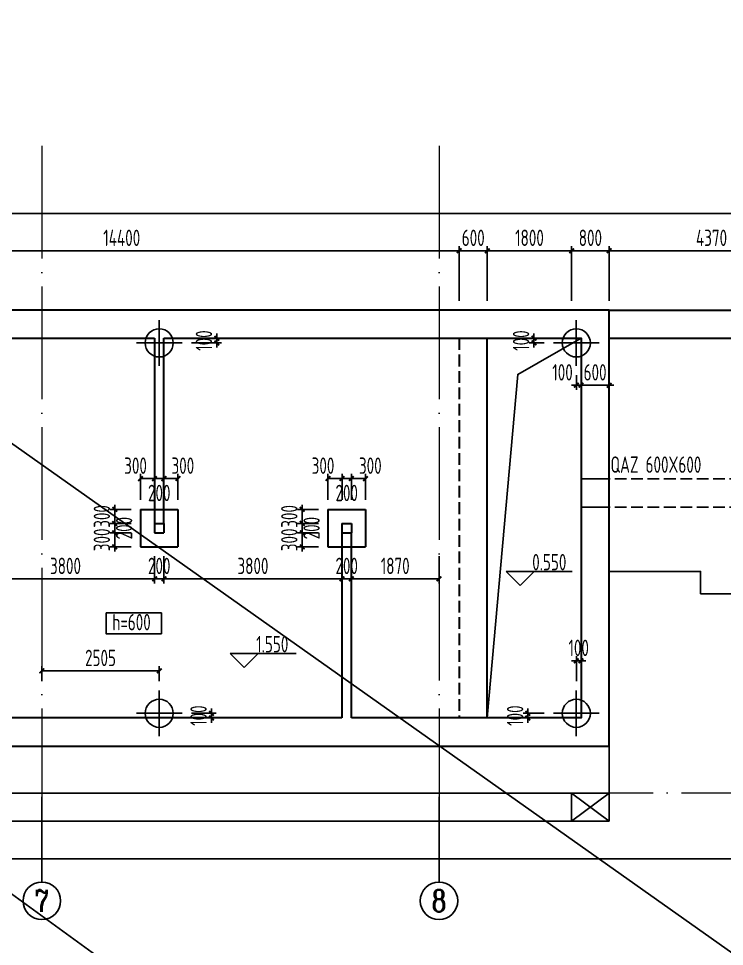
# Model space of a CAD drawing. Header units: millimetres. Extents: x -897614 to 191467, y -439928 to 101803.
# Drawn here: x -845360 to -830298, y -29242 to -9450 of the extents above; entities that cross this region are included whole.
import ezdxf
from ezdxf.enums import TextEntityAlignment as Align

# ---------------------------------------------------------------- set-up
doc = ezdxf.new("R2010")
doc.units = ezdxf.units.MM
doc.header["$LTSCALE"] = 1000
for name, pattern in [('ACAD_ISO04W100', [30, 24, -3, 0, -3]), ('DASH', [0.35, 0.25, -0.1]), ('DASHED', [19.05, 12.7, -6.35])]:
    doc.linetypes.add(name, pattern=pattern)
for name, color, linetype in [('AXIS', 3, 'Continuous'), ('COLUMN', 2, 'Continuous'), ('DIM_ELEV', 3, 'Continuous'), ('DIM_LEAD', 3, 'Continuous'), ('JG_TEXT', 7, 'Continuous'), ('KD', 7, 'Continuous'), ('ZH', 7, 'Continuous'), ('备注', 1, 'Continuous'), ('结构柱', 8, 'Continuous')]:
    doc.layers.add(name, color=color, linetype=linetype)
for name, color, linetype, lineweight in [('AXIS_TEXT', 7, 'Continuous', 18), ('Beam', 4, 'DASHED', 25), ('DOTE', 8, 'ACAD_ISO04W100', 9), ('WALL', 6, 'Continuous', 30)]:
    doc.layers.add(name, color=color, linetype=linetype, lineweight=lineweight)
doc.layers.add('DY', color=1, linetype='Continuous', plot=False)
doc.styles.add('_TCH_AXIS', font='COMPLEX', dxfattribs={"bigfont": 'GBCBIG'})
doc.styles.add('COMPLEX', font='COMPLEX')
doc.styles.add('TSSD', font='tssdeng.shx', dxfattribs={"width": 0.7, "bigfont": 'tssdchn.shx'})
doc.dimstyles.new('TSD', dxfattribs={"dimtxt": 350, "dimasz": 100, "dimexe": 100, "dimexo": 200, "dimgap": 100, "dimtad": 1, "dimdec": 0, "dimzin": 0, "dimdsep": 46, "dimtxsty": 'TSSD', "dimblk": 'ARCHTICK', "dimcen": 0.09, "dimclrt": 7, "dimazin": 2, "dimtfac": 1, "dimtdec": 0, "dimtix": 1, "dimtmove": 2, "dimatfit": 3, "dimfxl": 0, "dimtolj": 1, "dimtzin": 0, "dimarcsym": 0})

# ---------------------------------------------------------------- blocks, each defined once
blk = doc.blocks.new('_ArchTick')
at = {"color": 0, "linetype": 'ByBlock', "const_width": 0.4}
blk.add_lwpolyline([(-0.5, -0.5), (0.5, 0.5)], dxfattribs=at)
blk = doc.blocks.new('*D169')
at = {"layer": 'Defpoints', "color": 0, "transparency": 16777216}
for p in [(-792468, -13610), (-850958, -15669, 0), (-792468, -15669, 0)]:
    blk.add_point(p, dxfattribs=at)
at = {"layer": 'DIM_LEAD', "color": 0, "lineweight": -2, "transparency": 16777216}
for p, q in [((-850958, -15469), (-850958, -13510)), ((-850958, -13610), (-792468, -13610)), ((-792468, -15469), (-792468, -13510))]:
    blk.add_line(p, q, dxfattribs=at)
at = {"layer": 'DIM_LEAD', "color": 0, "lineweight": -2, "transparency": 16777216, "xscale": 100, "yscale": 100, "zscale": 100, "rotation": 180}
blk.add_blockref('_ArchTick', (-850958, -13610), dxfattribs=at)
at = {"layer": 'DIM_LEAD', "color": 0, "lineweight": -2, "transparency": 16777216, "xscale": 100, "yscale": 100, "zscale": 100}
blk.add_blockref('_ArchTick', (-792468, -13610), dxfattribs=at)
at = {"layer": 'DIM_LEAD', "color": 7, "transparency": 16777216, "insert": (-821713, -13335), "char_height": 350, "attachment_point": 5, "style": 'TSSD'}
blk.add_mtext('\\A1;58490', dxfattribs=at)
blk = doc.blocks.new('A$C3ABC6A2D')
at = {"color": 5, "linetype": 'Continuous'}
for p, q in [((-28370, -6781), (-47829, -6781)), ((-28370, -8381), (-28370, -6781)), ((-28370, -7781), (-47829, -7781)), ((-29170, -7781), (-29170, -8381)), ((-29170, -7781), (-28370, -8381)), ((-29170, -8381), (-28370, -7781)), ((-29170, -7781), (-28370, -7781)), ((-28370, -7781), (-28370, -8381)), ((-28370, -8381), (-47829, -8381)), ((-29170, -8381), (-28370, -8381))]:
    blk.add_line(p, q, dxfattribs=at)
at = {"color": 5}
blk.add_lwpolyline([(-47829, -6467), (-47829, -7330), (-47619, -7406), (-48039, -7480), (-47829, -7555), (-47829, -9187), (-18323, -9187), (-18246, -8977), (-18172, -9397), (-18098, -9187), (4605, -9187), (4605, -7555), (4395, -7480), (4815, -7406), (4605, -7330), (4605, -6467)], dxfattribs=at)
blk = doc.blocks.new('*D370')
at = {"layer": 'Defpoints', "color": 0, "transparency": 16777216}
for p in [(-832758, -14402), (-832758, -15669, 0), (-828388, -15669, 0)]:
    blk.add_point(p, dxfattribs=at)
at = {"layer": 'DIM_LEAD', "color": 0, "lineweight": -2, "transparency": 16777216}
for p, q in [((-832758, -15469), (-832758, -14302)), ((-828388, -14402), (-832758, -14402)), ((-828388, -15469), (-828388, -14302))]:
    blk.add_line(p, q, dxfattribs=at)
at = {"layer": 'DIM_LEAD', "color": 0, "lineweight": -2, "transparency": 16777216, "xscale": 100, "yscale": 100, "zscale": 100, "rotation": 180}
blk.add_blockref('_ArchTick', (-832758, -14402), dxfattribs=at)
at = {"layer": 'DIM_LEAD', "color": 0, "lineweight": -2, "transparency": 16777216, "xscale": 100, "yscale": 100, "zscale": 100}
blk.add_blockref('_ArchTick', (-828388, -14402), dxfattribs=at)
at = {"layer": 'DIM_LEAD', "color": 7, "transparency": 16777216, "insert": (-830573, -14127), "char_height": 350, "attachment_point": 5, "style": 'TSSD'}
blk.add_mtext('\\A1;4370', dxfattribs=at)
blk = doc.blocks.new('*D371')
at = {"layer": 'Defpoints', "color": 0, "transparency": 16777216}
for p in [(-833558, -14402), (-833558, -15669, 0), (-832758, -15669, 0)]:
    blk.add_point(p, dxfattribs=at)
at = {"layer": 'DIM_LEAD', "color": 0, "lineweight": -2, "transparency": 16777216}
for p, q in [((-833558, -15469), (-833558, -14302)), ((-832758, -14402), (-833558, -14402)), ((-832758, -15469), (-832758, -14302))]:
    blk.add_line(p, q, dxfattribs=at)
at = {"layer": 'DIM_LEAD', "color": 0, "lineweight": -2, "transparency": 16777216, "xscale": 100, "yscale": 100, "zscale": 100, "rotation": 180}
blk.add_blockref('_ArchTick', (-833558, -14402), dxfattribs=at)
at = {"layer": 'DIM_LEAD', "color": 0, "lineweight": -2, "transparency": 16777216, "xscale": 100, "yscale": 100, "zscale": 100}
blk.add_blockref('_ArchTick', (-832758, -14402), dxfattribs=at)
at = {"layer": 'DIM_LEAD', "color": 7, "transparency": 16777216, "insert": (-833158, -14127), "char_height": 350, "attachment_point": 5, "style": 'TSSD'}
blk.add_mtext('\\A1;800', dxfattribs=at)
blk = doc.blocks.new('*D372')
at = {"layer": 'Defpoints', "color": 0, "transparency": 16777216}
for p in [(-850358, -14402), (-850358, -15669), (-835958, -15669, 0)]:
    blk.add_point(p, dxfattribs=at)
at = {"layer": 'DIM_LEAD', "color": 0, "lineweight": -2, "transparency": 16777216}
for p, q in [((-850358, -15469), (-850358, -14302)), ((-835958, -14402), (-850358, -14402)), ((-835958, -15469), (-835958, -14302))]:
    blk.add_line(p, q, dxfattribs=at)
at = {"layer": 'DIM_LEAD', "color": 0, "lineweight": -2, "transparency": 16777216, "xscale": 100, "yscale": 100, "zscale": 100, "rotation": 180}
blk.add_blockref('_ArchTick', (-850358, -14402), dxfattribs=at)
at = {"layer": 'DIM_LEAD', "color": 0, "lineweight": -2, "transparency": 16777216, "xscale": 100, "yscale": 100, "zscale": 100}
blk.add_blockref('_ArchTick', (-835958, -14402), dxfattribs=at)
at = {"layer": 'DIM_LEAD', "color": 7, "transparency": 16777216, "insert": (-843158, -14127), "char_height": 350, "attachment_point": 5, "style": 'TSSD'}
blk.add_mtext('\\A1;14400', dxfattribs=at)
blk = doc.blocks.new('*D374')
at = {"layer": 'Defpoints', "color": 0, "transparency": 16777216}
for p in [(-833358, -16269, 0), (-832758, -16269, 0), (-832758, -17271)]:
    blk.add_point(p, dxfattribs=at)
at = {"layer": 'DIM_LEAD', "color": 0, "lineweight": -2, "transparency": 16777216}
for p, q in [((-833358, -16469), (-833358, -17371)), ((-832758, -16469), (-832758, -17371)), ((-833358, -17271), (-833458, -17271)), ((-833358, -17271), (-832758, -17271)), ((-832758, -17271), (-832658, -17271))]:
    blk.add_line(p, q, dxfattribs=at)
at = {"layer": 'DIM_LEAD', "color": 0, "lineweight": -2, "transparency": 16777216, "xscale": 100, "yscale": 100, "zscale": 100}
blk.add_blockref('_ArchTick', (-833358, -17271), dxfattribs=at)
at = {"layer": 'DIM_LEAD', "color": 0, "lineweight": -2, "transparency": 16777216, "xscale": 100, "yscale": 100, "zscale": 100, "rotation": 180}
blk.add_blockref('_ArchTick', (-832758, -17271), dxfattribs=at)
at = {"layer": 'DIM_LEAD', "color": 7, "transparency": 16777216, "insert": (-833058, -16996), "char_height": 350, "attachment_point": 5, "style": 'TSSD'}
blk.add_mtext('\\A1;600', dxfattribs=at)
blk = doc.blocks.new('*D375')
at = {"layer": 'Defpoints', "color": 0, "transparency": 16777216}
for p in [(-835358, -14402), (-835958, -15669, 0), (-835358, -15669, 0)]:
    blk.add_point(p, dxfattribs=at)
at = {"layer": 'DIM_LEAD', "color": 0, "lineweight": -2, "transparency": 16777216}
for p, q in [((-835958, -14402), (-836058, -14402)), ((-835958, -15469), (-835958, -14302)), ((-835958, -14402), (-835358, -14402)), ((-835358, -15469), (-835358, -14302)), ((-835358, -14402), (-835258, -14402))]:
    blk.add_line(p, q, dxfattribs=at)
at = {"layer": 'DIM_LEAD', "color": 0, "lineweight": -2, "transparency": 16777216, "xscale": 100, "yscale": 100, "zscale": 100}
blk.add_blockref('_ArchTick', (-835958, -14402), dxfattribs=at)
at = {"layer": 'DIM_LEAD', "color": 0, "lineweight": -2, "transparency": 16777216, "xscale": 100, "yscale": 100, "zscale": 100, "rotation": 180}
blk.add_blockref('_ArchTick', (-835358, -14402), dxfattribs=at)
at = {"layer": 'DIM_LEAD', "color": 7, "transparency": 16777216, "insert": (-835658, -14127), "char_height": 350, "attachment_point": 5, "style": 'TSSD'}
blk.add_mtext('\\A1;600', dxfattribs=at)
blk = doc.blocks.new('*D376')
at = {"layer": 'Defpoints', "color": 0, "transparency": 16777216}
for p in [(-833558, -14402), (-835358, -15669, 0), (-833558, -15669, 0)]:
    blk.add_point(p, dxfattribs=at)
at = {"layer": 'DIM_LEAD', "color": 0, "lineweight": -2, "transparency": 16777216}
for p, q in [((-835358, -15469), (-835358, -14302)), ((-835358, -14402), (-833558, -14402)), ((-833558, -15469), (-833558, -14302))]:
    blk.add_line(p, q, dxfattribs=at)
at = {"layer": 'DIM_LEAD', "color": 0, "lineweight": -2, "transparency": 16777216, "xscale": 100, "yscale": 100, "zscale": 100, "rotation": 180}
blk.add_blockref('_ArchTick', (-835358, -14402), dxfattribs=at)
at = {"layer": 'DIM_LEAD', "color": 0, "lineweight": -2, "transparency": 16777216, "xscale": 100, "yscale": 100, "zscale": 100}
blk.add_blockref('_ArchTick', (-833558, -14402), dxfattribs=at)
at = {"layer": 'DIM_LEAD', "color": 7, "transparency": 16777216, "insert": (-834458, -14127), "char_height": 350, "attachment_point": 5, "style": 'TSSD'}
blk.add_mtext('\\A1;1800', dxfattribs=at)
blk = doc.blocks.new('*D383')
at = {"layer": 'Defpoints', "color": 0, "transparency": 16777216}
for p in [(-842458, -19262), (-842758, -19919, 0), (-842458, -19919, 0)]:
    blk.add_point(p, dxfattribs=at)
at = {"layer": 'DIM_LEAD', "color": 0, "lineweight": -2, "transparency": 16777216}
for p, q in [((-842758, -19719), (-842758, -19162)), ((-842458, -19719), (-842458, -19162)), ((-842758, -19262), (-842458, -19262))]:
    blk.add_line(p, q, dxfattribs=at)
at = {"layer": 'DIM_LEAD', "color": 0, "lineweight": -2, "transparency": 16777216, "xscale": 100, "yscale": 100, "zscale": 100, "rotation": 180}
blk.add_blockref('_ArchTick', (-842758, -19262), dxfattribs=at)
at = {"layer": 'DIM_LEAD', "color": 0, "lineweight": -2, "transparency": 16777216, "xscale": 100, "yscale": 100, "zscale": 100}
blk.add_blockref('_ArchTick', (-842458, -19262), dxfattribs=at)
at = {"layer": 'DIM_LEAD', "color": 7, "transparency": 16777216, "insert": (-842863, -18987), "char_height": 350, "attachment_point": 5, "style": 'TSSD'}
blk.add_mtext('\\A1;300', dxfattribs=at)
blk = doc.blocks.new('*D384')
at = {"layer": 'Defpoints', "color": 0, "transparency": 16777216}
for p in [(-842258, -19262), (-842458, -19919, 0), (-842258, -19919, 0)]:
    blk.add_point(p, dxfattribs=at)
at = {"layer": 'DIM_LEAD', "color": 0, "lineweight": -2, "transparency": 16777216}
for p, q in [((-842458, -19719), (-842458, -19162)), ((-842258, -19719), (-842258, -19162)), ((-842458, -19262), (-842258, -19262))]:
    blk.add_line(p, q, dxfattribs=at)
at = {"layer": 'DIM_LEAD', "color": 0, "lineweight": -2, "transparency": 16777216, "xscale": 100, "yscale": 100, "zscale": 100, "rotation": 180}
blk.add_blockref('_ArchTick', (-842458, -19262), dxfattribs=at)
at = {"layer": 'DIM_LEAD', "color": 0, "lineweight": -2, "transparency": 16777216, "xscale": 100, "yscale": 100, "zscale": 100}
blk.add_blockref('_ArchTick', (-842258, -19262), dxfattribs=at)
at = {"layer": 'DIM_LEAD', "color": 7, "transparency": 16777216, "insert": (-842358, -19569), "char_height": 350, "attachment_point": 5, "style": 'TSSD'}
blk.add_mtext('\\A1;200', dxfattribs=at)
blk = doc.blocks.new('*D385')
at = {"layer": 'Defpoints', "color": 0, "transparency": 16777216}
for p in [(-841958, -19262), (-842258, -19919, 0), (-841958, -19919, 0)]:
    blk.add_point(p, dxfattribs=at)
at = {"layer": 'DIM_LEAD', "color": 0, "lineweight": -2, "transparency": 16777216}
for p, q in [((-842258, -19719), (-842258, -19162)), ((-841958, -19719), (-841958, -19162)), ((-842258, -19262), (-841958, -19262))]:
    blk.add_line(p, q, dxfattribs=at)
at = {"layer": 'DIM_LEAD', "color": 0, "lineweight": -2, "transparency": 16777216, "xscale": 100, "yscale": 100, "zscale": 100, "rotation": 180}
blk.add_blockref('_ArchTick', (-842258, -19262), dxfattribs=at)
at = {"layer": 'DIM_LEAD', "color": 0, "lineweight": -2, "transparency": 16777216, "xscale": 100, "yscale": 100, "zscale": 100}
blk.add_blockref('_ArchTick', (-841958, -19262), dxfattribs=at)
at = {"layer": 'DIM_LEAD', "color": 7, "transparency": 16777216, "insert": (-841854, -18987), "char_height": 350, "attachment_point": 5, "style": 'TSSD'}
blk.add_mtext('\\A1;300', dxfattribs=at)
blk = doc.blocks.new('*D386')
at = {"layer": 'Defpoints', "color": 0, "transparency": 16777216}
for p in [(-842758, -19919, 0), (-843307, -20219), (-842758, -20219, 0)]:
    blk.add_point(p, dxfattribs=at)
at = {"layer": 'DIM_LEAD', "color": 0, "lineweight": -2, "transparency": 16777216}
for p, q in [((-842958, -19919), (-843407, -19919)), ((-843307, -19919), (-843307, -19819)), ((-843307, -19919), (-843307, -20219)), ((-842958, -20219), (-843407, -20219)), ((-843307, -20219), (-843307, -20319))]:
    blk.add_line(p, q, dxfattribs=at)
at = {"layer": 'DIM_LEAD', "color": 0, "lineweight": -2, "transparency": 16777216, "xscale": 100, "yscale": 100, "zscale": 100}
for p, rotation in [((-843307, -19919), 270), ((-843307, -20219), 90)]:
    blk.add_blockref('_ArchTick', p, dxfattribs=dict(at, rotation=rotation))
at = {"layer": 'DIM_LEAD', "color": 7, "transparency": 16777216, "insert": (-843582, -20069), "char_height": 350, "attachment_point": 5, "rotation": 90, "style": 'TSSD'}
blk.add_mtext('\\A1;300', dxfattribs=at)
blk = doc.blocks.new('*D387')
at = {"layer": 'Defpoints', "color": 0, "transparency": 16777216}
for p in [(-842758, -20219, 0), (-843307, -20419), (-842758, -20419, 0)]:
    blk.add_point(p, dxfattribs=at)
at = {"layer": 'DIM_LEAD', "color": 0, "lineweight": -2, "transparency": 16777216}
for p, q in [((-842958, -20219), (-843407, -20219)), ((-843307, -20219), (-843307, -20419)), ((-842958, -20419), (-843407, -20419))]:
    blk.add_line(p, q, dxfattribs=at)
at = {"layer": 'DIM_LEAD', "color": 0, "lineweight": -2, "transparency": 16777216, "xscale": 100, "yscale": 100, "zscale": 100}
for p, rotation in [((-843307, -20219), 90), ((-843307, -20419), 270)]:
    blk.add_blockref('_ArchTick', p, dxfattribs=dict(at, rotation=rotation))
at = {"layer": 'DIM_LEAD', "color": 7, "transparency": 16777216, "insert": (-843107, -20319), "char_height": 350, "attachment_point": 5, "rotation": 90, "style": 'TSSD'}
blk.add_mtext('\\A1;200', dxfattribs=at)
blk = doc.blocks.new('*D388')
at = {"layer": 'Defpoints', "color": 0, "transparency": 16777216}
for p in [(-842758, -20419, 0), (-843307, -20719), (-842758, -20719, 0)]:
    blk.add_point(p, dxfattribs=at)
at = {"layer": 'DIM_LEAD', "color": 0, "lineweight": -2, "transparency": 16777216}
for p, q in [((-843307, -20419), (-843307, -20319)), ((-842958, -20419), (-843407, -20419)), ((-843307, -20419), (-843307, -20719)), ((-842958, -20719), (-843407, -20719)), ((-843307, -20719), (-843307, -20819))]:
    blk.add_line(p, q, dxfattribs=at)
at = {"layer": 'DIM_LEAD', "color": 0, "lineweight": -2, "transparency": 16777216, "xscale": 100, "yscale": 100, "zscale": 100}
for p, rotation in [((-843307, -20419), 270), ((-843307, -20719), 90)]:
    blk.add_blockref('_ArchTick', p, dxfattribs=dict(at, rotation=rotation))
at = {"layer": 'DIM_LEAD', "color": 7, "transparency": 16777216, "insert": (-843582, -20569), "char_height": 350, "attachment_point": 5, "rotation": 90, "style": 'TSSD'}
blk.add_mtext('\\A1;300', dxfattribs=at)
blk = doc.blocks.new('*D389')
at = {"layer": 'Defpoints', "color": 0, "transparency": 16777216}
for p in [(-838458, -19262), (-838758, -19919, 0), (-838458, -19919, 0)]:
    blk.add_point(p, dxfattribs=at)
at = {"layer": 'DIM_LEAD', "color": 0, "lineweight": -2, "transparency": 16777216}
for p, q in [((-838758, -19719), (-838758, -19162)), ((-838458, -19719), (-838458, -19162)), ((-838758, -19262), (-838458, -19262))]:
    blk.add_line(p, q, dxfattribs=at)
at = {"layer": 'DIM_LEAD', "color": 0, "lineweight": -2, "transparency": 16777216, "xscale": 100, "yscale": 100, "zscale": 100, "rotation": 180}
blk.add_blockref('_ArchTick', (-838758, -19262), dxfattribs=at)
at = {"layer": 'DIM_LEAD', "color": 0, "lineweight": -2, "transparency": 16777216, "xscale": 100, "yscale": 100, "zscale": 100}
blk.add_blockref('_ArchTick', (-838458, -19262), dxfattribs=at)
at = {"layer": 'DIM_LEAD', "color": 7, "transparency": 16777216, "insert": (-838863, -18987), "char_height": 350, "attachment_point": 5, "style": 'TSSD'}
blk.add_mtext('\\A1;300', dxfattribs=at)
blk = doc.blocks.new('*D390')
at = {"layer": 'Defpoints', "color": 0, "transparency": 16777216}
for p in [(-838258, -19262), (-838458, -19919, 0), (-838258, -19919, 0)]:
    blk.add_point(p, dxfattribs=at)
at = {"layer": 'DIM_LEAD', "color": 0, "lineweight": -2, "transparency": 16777216}
for p, q in [((-838458, -19719), (-838458, -19162)), ((-838258, -19719), (-838258, -19162)), ((-838458, -19262), (-838258, -19262))]:
    blk.add_line(p, q, dxfattribs=at)
at = {"layer": 'DIM_LEAD', "color": 0, "lineweight": -2, "transparency": 16777216, "xscale": 100, "yscale": 100, "zscale": 100, "rotation": 180}
blk.add_blockref('_ArchTick', (-838458, -19262), dxfattribs=at)
at = {"layer": 'DIM_LEAD', "color": 0, "lineweight": -2, "transparency": 16777216, "xscale": 100, "yscale": 100, "zscale": 100}
blk.add_blockref('_ArchTick', (-838258, -19262), dxfattribs=at)
at = {"layer": 'DIM_LEAD', "color": 7, "transparency": 16777216, "insert": (-838358, -19569), "char_height": 350, "attachment_point": 5, "style": 'TSSD'}
blk.add_mtext('\\A1;200', dxfattribs=at)
blk = doc.blocks.new('*D391')
at = {"layer": 'Defpoints', "color": 0, "transparency": 16777216}
for p in [(-837958, -19262), (-838258, -19919, 0), (-837958, -19919, 0)]:
    blk.add_point(p, dxfattribs=at)
at = {"layer": 'DIM_LEAD', "color": 0, "lineweight": -2, "transparency": 16777216}
for p, q in [((-838258, -19719), (-838258, -19162)), ((-837958, -19719), (-837958, -19162)), ((-838258, -19262), (-837958, -19262))]:
    blk.add_line(p, q, dxfattribs=at)
at = {"layer": 'DIM_LEAD', "color": 0, "lineweight": -2, "transparency": 16777216, "xscale": 100, "yscale": 100, "zscale": 100, "rotation": 180}
blk.add_blockref('_ArchTick', (-838258, -19262), dxfattribs=at)
at = {"layer": 'DIM_LEAD', "color": 0, "lineweight": -2, "transparency": 16777216, "xscale": 100, "yscale": 100, "zscale": 100}
blk.add_blockref('_ArchTick', (-837958, -19262), dxfattribs=at)
at = {"layer": 'DIM_LEAD', "color": 7, "transparency": 16777216, "insert": (-837854, -18987), "char_height": 350, "attachment_point": 5, "style": 'TSSD'}
blk.add_mtext('\\A1;300', dxfattribs=at)
blk = doc.blocks.new('*D392')
at = {"layer": 'Defpoints', "color": 0, "transparency": 16777216}
for p in [(-838758, -19919, 0), (-839307, -20219), (-838758, -20219, 0)]:
    blk.add_point(p, dxfattribs=at)
at = {"layer": 'DIM_LEAD', "color": 0, "lineweight": -2, "transparency": 16777216}
for p, q in [((-838958, -19919), (-839407, -19919)), ((-839307, -19919), (-839307, -19819)), ((-839307, -19919), (-839307, -20219)), ((-838958, -20219), (-839407, -20219)), ((-839307, -20219), (-839307, -20319))]:
    blk.add_line(p, q, dxfattribs=at)
at = {"layer": 'DIM_LEAD', "color": 0, "lineweight": -2, "transparency": 16777216, "xscale": 100, "yscale": 100, "zscale": 100}
for p, rotation in [((-839307, -19919), 270), ((-839307, -20219), 90)]:
    blk.add_blockref('_ArchTick', p, dxfattribs=dict(at, rotation=rotation))
at = {"layer": 'DIM_LEAD', "color": 7, "transparency": 16777216, "insert": (-839582, -20069), "char_height": 350, "attachment_point": 5, "rotation": 90, "style": 'TSSD'}
blk.add_mtext('\\A1;300', dxfattribs=at)
blk = doc.blocks.new('*D393')
at = {"layer": 'Defpoints', "color": 0, "transparency": 16777216}
for p in [(-838758, -20219, 0), (-839307, -20419), (-838758, -20419, 0)]:
    blk.add_point(p, dxfattribs=at)
at = {"layer": 'DIM_LEAD', "color": 0, "lineweight": -2, "transparency": 16777216}
for p, q in [((-838958, -20219), (-839407, -20219)), ((-839307, -20219), (-839307, -20419)), ((-838958, -20419), (-839407, -20419))]:
    blk.add_line(p, q, dxfattribs=at)
at = {"layer": 'DIM_LEAD', "color": 0, "lineweight": -2, "transparency": 16777216, "xscale": 100, "yscale": 100, "zscale": 100}
for p, rotation in [((-839307, -20219), 90), ((-839307, -20419), 270)]:
    blk.add_blockref('_ArchTick', p, dxfattribs=dict(at, rotation=rotation))
at = {"layer": 'DIM_LEAD', "color": 7, "transparency": 16777216, "insert": (-839107, -20319), "char_height": 350, "attachment_point": 5, "rotation": 90, "style": 'TSSD'}
blk.add_mtext('\\A1;200', dxfattribs=at)
blk = doc.blocks.new('*D394')
at = {"layer": 'Defpoints', "color": 0, "transparency": 16777216}
for p in [(-838758, -20419, 0), (-839307, -20719), (-838758, -20719, 0)]:
    blk.add_point(p, dxfattribs=at)
at = {"layer": 'DIM_LEAD', "color": 0, "lineweight": -2, "transparency": 16777216}
for p, q in [((-839307, -20419), (-839307, -20319)), ((-838958, -20419), (-839407, -20419)), ((-839307, -20419), (-839307, -20719)), ((-838958, -20719), (-839407, -20719)), ((-839307, -20719), (-839307, -20819))]:
    blk.add_line(p, q, dxfattribs=at)
at = {"layer": 'DIM_LEAD', "color": 0, "lineweight": -2, "transparency": 16777216, "xscale": 100, "yscale": 100, "zscale": 100}
for p, rotation in [((-839307, -20419), 270), ((-839307, -20719), 90)]:
    blk.add_blockref('_ArchTick', p, dxfattribs=dict(at, rotation=rotation))
at = {"layer": 'DIM_LEAD', "color": 7, "transparency": 16777216, "insert": (-839582, -20569), "char_height": 350, "attachment_point": 5, "rotation": 90, "style": 'TSSD'}
blk.add_mtext('\\A1;300', dxfattribs=at)
blk = doc.blocks.new('*D396')
at = {"layer": 'Defpoints', "color": 0, "transparency": 16777216}
for p in [(-846258, -20719, 0), (-842458, -20719, 0), (-842458, -21400)]:
    blk.add_point(p, dxfattribs=at)
at = {"layer": 'DIM_LEAD', "color": 0, "lineweight": -2, "transparency": 16777216}
for p, q in [((-846258, -20919), (-846258, -21500)), ((-842458, -20919), (-842458, -21500)), ((-846258, -21400), (-842458, -21400))]:
    blk.add_line(p, q, dxfattribs=at)
at = {"layer": 'DIM_LEAD', "color": 0, "lineweight": -2, "transparency": 16777216, "xscale": 100, "yscale": 100, "zscale": 100, "rotation": 180}
blk.add_blockref('_ArchTick', (-846258, -21400), dxfattribs=at)
at = {"layer": 'DIM_LEAD', "color": 0, "lineweight": -2, "transparency": 16777216, "xscale": 100, "yscale": 100, "zscale": 100}
blk.add_blockref('_ArchTick', (-842458, -21400), dxfattribs=at)
at = {"layer": 'DIM_LEAD', "color": 7, "transparency": 16777216, "insert": (-844358, -21125), "char_height": 350, "attachment_point": 5, "style": 'TSSD'}
blk.add_mtext('\\A1;3800', dxfattribs=at)
blk = doc.blocks.new('*D397')
at = {"layer": 'Defpoints', "color": 0, "transparency": 16777216}
for p in [(-842458, -20719, 0), (-842258, -20719, 0), (-842258, -21400)]:
    blk.add_point(p, dxfattribs=at)
at = {"layer": 'DIM_LEAD', "color": 0, "lineweight": -2, "transparency": 16777216}
for p, q in [((-842458, -20919), (-842458, -21500)), ((-842258, -20919), (-842258, -21500)), ((-842458, -21400), (-842558, -21400)), ((-842458, -21400), (-842258, -21400)), ((-842258, -21400), (-842158, -21400))]:
    blk.add_line(p, q, dxfattribs=at)
at = {"layer": 'DIM_LEAD', "color": 0, "lineweight": -2, "transparency": 16777216, "xscale": 100, "yscale": 100, "zscale": 100}
blk.add_blockref('_ArchTick', (-842458, -21400), dxfattribs=at)
at = {"layer": 'DIM_LEAD', "color": 0, "lineweight": -2, "transparency": 16777216, "xscale": 100, "yscale": 100, "zscale": 100, "rotation": 180}
blk.add_blockref('_ArchTick', (-842258, -21400), dxfattribs=at)
at = {"layer": 'DIM_LEAD', "color": 7, "transparency": 16777216, "insert": (-842358, -21125), "char_height": 350, "attachment_point": 5, "style": 'TSSD'}
blk.add_mtext('\\A1;200', dxfattribs=at)
blk = doc.blocks.new('*D398')
at = {"layer": 'Defpoints', "color": 0, "transparency": 16777216}
for p in [(-842258, -20719, 0), (-838458, -20719), (-838458, -21400)]:
    blk.add_point(p, dxfattribs=at)
at = {"layer": 'DIM_LEAD', "color": 0, "lineweight": -2, "transparency": 16777216}
for p, q in [((-842258, -20919), (-842258, -21500)), ((-838458, -20919), (-838458, -21500)), ((-842258, -21400), (-838458, -21400))]:
    blk.add_line(p, q, dxfattribs=at)
at = {"layer": 'DIM_LEAD', "color": 0, "lineweight": -2, "transparency": 16777216, "xscale": 100, "yscale": 100, "zscale": 100, "rotation": 180}
blk.add_blockref('_ArchTick', (-842258, -21400), dxfattribs=at)
at = {"layer": 'DIM_LEAD', "color": 0, "lineweight": -2, "transparency": 16777216, "xscale": 100, "yscale": 100, "zscale": 100}
blk.add_blockref('_ArchTick', (-838458, -21400), dxfattribs=at)
at = {"layer": 'DIM_LEAD', "color": 7, "transparency": 16777216, "insert": (-840358, -21125), "char_height": 350, "attachment_point": 5, "style": 'TSSD'}
blk.add_mtext('\\A1;3800', dxfattribs=at)
blk = doc.blocks.new('*D399')
at = {"layer": 'Defpoints', "color": 0, "transparency": 16777216}
for p in [(-838458, -20719), (-838258, -20719, 0), (-838258, -21400)]:
    blk.add_point(p, dxfattribs=at)
at = {"layer": 'DIM_LEAD', "color": 0, "lineweight": -2, "transparency": 16777216}
for p, q in [((-838458, -20919), (-838458, -21500)), ((-838258, -20919), (-838258, -21500)), ((-838458, -21400), (-838558, -21400)), ((-838458, -21400), (-838258, -21400)), ((-838258, -21400), (-838158, -21400))]:
    blk.add_line(p, q, dxfattribs=at)
at = {"layer": 'DIM_LEAD', "color": 0, "lineweight": -2, "transparency": 16777216, "xscale": 100, "yscale": 100, "zscale": 100}
blk.add_blockref('_ArchTick', (-838458, -21400), dxfattribs=at)
at = {"layer": 'DIM_LEAD', "color": 0, "lineweight": -2, "transparency": 16777216, "xscale": 100, "yscale": 100, "zscale": 100, "rotation": 180}
blk.add_blockref('_ArchTick', (-838258, -21400), dxfattribs=at)
at = {"layer": 'DIM_LEAD', "color": 7, "transparency": 16777216, "insert": (-838358, -21125), "char_height": 350, "attachment_point": 5, "style": 'TSSD'}
blk.add_mtext('\\A1;200', dxfattribs=at)
blk = doc.blocks.new('*D400')
at = {"layer": 'Defpoints', "color": 0, "transparency": 16777216}
for p in [(-838258, -20719, 0), (-836388, -20719, 0), (-836388, -21400)]:
    blk.add_point(p, dxfattribs=at)
at = {"layer": 'DIM_LEAD', "color": 0, "lineweight": -2, "transparency": 16777216}
for p, q in [((-838258, -20919), (-838258, -21500)), ((-836388, -20919), (-836388, -21500)), ((-838258, -21400), (-836388, -21400))]:
    blk.add_line(p, q, dxfattribs=at)
at = {"layer": 'DIM_LEAD', "color": 0, "lineweight": -2, "transparency": 16777216, "xscale": 100, "yscale": 100, "zscale": 100, "rotation": 180}
blk.add_blockref('_ArchTick', (-838258, -21400), dxfattribs=at)
at = {"layer": 'DIM_LEAD', "color": 0, "lineweight": -2, "transparency": 16777216, "xscale": 100, "yscale": 100, "zscale": 100}
blk.add_blockref('_ArchTick', (-836388, -21400), dxfattribs=at)
at = {"layer": 'DIM_LEAD', "color": 7, "transparency": 16777216, "insert": (-837323, -21125), "char_height": 350, "attachment_point": 5, "style": 'TSSD'}
blk.add_mtext('\\A1;1870', dxfattribs=at)
blk = doc.blocks.new('_axiso')
blk.add_circle((0, 0), 0.5)
at = {"layer": 'AXIS_TEXT', "style": 'COMPLEX', "width": 1.041667}
blk.add_attdef('A', text='', height=0.56, dxfattribs=at).set_placement((-0.25, -0.28), (0.25, -0.28), align=Align.FIT)
blk = doc.blocks.new('A$C43B021FD')
at = {"layer": '结构柱', "ltscale": 10}
blk.add_lwpolyline([(250, -4975), (1950, -4975), (1950, -5450), (14570, -5450), (14570, -3600), (14370, -3600), (14370, 0), (0, 0), (0, -4975)], close=True, dxfattribs=at)
blk = doc.blocks.new('A$C74342322')
at = {"layer": 'ZH'}
for p, q in [((0, -488), (0, 488)), ((-488, 0), (488, 0))]:
    blk.add_line(p, q, dxfattribs=at)
blk.add_circle((0, 0), 300, dxfattribs=at)
blk = doc.blocks.new('*D1137')
at = {"layer": 'Defpoints', "color": 0, "transparency": 16777216}
for p in [(-841870, -16269, 0), (-841870, -16369, 0), (-841129, -16269)]:
    blk.add_point(p, dxfattribs=at)
at = {"layer": 'DIM_LEAD', "color": 0, "lineweight": -2, "transparency": 16777216}
for p, q in [((-841129, -16269), (-841129, -16169)), ((-841670, -16269), (-841029, -16269)), ((-841670, -16369), (-841029, -16369)), ((-841129, -16369), (-841129, -16269)), ((-841129, -16369), (-841129, -16469))]:
    blk.add_line(p, q, dxfattribs=at)
at = {"layer": 'DIM_LEAD', "color": 0, "lineweight": -2, "transparency": 16777216, "xscale": 100, "yscale": 100, "zscale": 100}
for p, rotation in [((-841129, -16269), 270), ((-841129, -16369), 90)]:
    blk.add_blockref('_ArchTick', p, dxfattribs=dict(at, rotation=rotation))
at = {"layer": 'DIM_LEAD', "color": 7, "transparency": 16777216, "insert": (-841404, -16319), "char_height": 350, "attachment_point": 5, "rotation": 90, "style": 'TSSD'}
blk.add_mtext('\\A1;100', dxfattribs=at)
blk = doc.blocks.new('*D1138')
at = {"layer": 'Defpoints', "color": 0, "transparency": 16777216}
for p in [(-834362, -16269), (-833947, -16269, 0), (-833947, -16369, 0)]:
    blk.add_point(p, dxfattribs=at)
at = {"layer": 'DIM_LEAD', "color": 0, "lineweight": -2, "transparency": 16777216}
for p, q in [((-834362, -16269), (-834362, -16169)), ((-834147, -16269), (-834462, -16269)), ((-834147, -16369), (-834462, -16369)), ((-834362, -16369), (-834362, -16269)), ((-834362, -16369), (-834362, -16469))]:
    blk.add_line(p, q, dxfattribs=at)
at = {"layer": 'DIM_LEAD', "color": 0, "lineweight": -2, "transparency": 16777216, "xscale": 100, "yscale": 100, "zscale": 100}
for p, rotation in [((-834362, -16269), 270), ((-834362, -16369), 90)]:
    blk.add_blockref('_ArchTick', p, dxfattribs=dict(at, rotation=rotation))
at = {"layer": 'DIM_LEAD', "color": 7, "transparency": 16777216, "insert": (-834637, -16319), "char_height": 350, "attachment_point": 5, "rotation": 90, "style": 'TSSD'}
blk.add_mtext('\\A1;100', dxfattribs=at)
blk = doc.blocks.new('*D1139')
at = {"layer": 'Defpoints', "color": 0, "transparency": 16777216}
for p in [(-833458, -16857, 0), (-833358, -16857), (-833358, -17271)]:
    blk.add_point(p, dxfattribs=at)
at = {"layer": 'DIM_LEAD', "color": 0, "lineweight": -2, "transparency": 16777216}
for p, q in [((-833458, -17057), (-833458, -17371)), ((-833358, -17057), (-833358, -17371)), ((-833458, -17271), (-833558, -17271)), ((-833458, -17271), (-833358, -17271)), ((-833358, -17271), (-833258, -17271))]:
    blk.add_line(p, q, dxfattribs=at)
at = {"layer": 'DIM_LEAD', "color": 0, "lineweight": -2, "transparency": 16777216, "xscale": 100, "yscale": 100, "zscale": 100}
blk.add_blockref('_ArchTick', (-833458, -17271), dxfattribs=at)
at = {"layer": 'DIM_LEAD', "color": 0, "lineweight": -2, "transparency": 16777216, "xscale": 100, "yscale": 100, "zscale": 100, "rotation": 180}
blk.add_blockref('_ArchTick', (-833358, -17271), dxfattribs=at)
at = {"layer": 'DIM_LEAD', "color": 7, "transparency": 16777216, "insert": (-833753, -16996), "char_height": 350, "attachment_point": 5, "style": 'TSSD'}
blk.add_mtext('\\A1;100', dxfattribs=at)
blk = doc.blocks.new('*D1143')
at = {"layer": 'Defpoints', "color": 0, "transparency": 16777216}
for p in [(-841870, -24269, 0), (-841870, -24369, 0), (-841244, -24369)]:
    blk.add_point(p, dxfattribs=at)
at = {"layer": 'DIM_LEAD', "color": 0, "lineweight": -2, "transparency": 16777216}
for p, q in [((-841670, -24269), (-841144, -24269)), ((-841244, -24269), (-841244, -24169)), ((-841244, -24269), (-841244, -24369)), ((-841670, -24369), (-841144, -24369)), ((-841244, -24369), (-841244, -24469))]:
    blk.add_line(p, q, dxfattribs=at)
at = {"layer": 'DIM_LEAD', "color": 0, "lineweight": -2, "transparency": 16777216, "xscale": 100, "yscale": 100, "zscale": 100}
for p, rotation in [((-841244, -24269), 270), ((-841244, -24369), 90)]:
    blk.add_blockref('_ArchTick', p, dxfattribs=dict(at, rotation=rotation))
at = {"layer": 'DIM_LEAD', "color": 7, "transparency": 16777216, "insert": (-841519, -24319), "char_height": 350, "attachment_point": 5, "rotation": 90, "style": 'TSSD'}
blk.add_mtext('\\A1;100', dxfattribs=at)
blk = doc.blocks.new('*D1146')
at = {"layer": 'Defpoints', "color": 0, "transparency": 16777216}
for p in [(-833947, -24269, 0), (-834490, -24369), (-833947, -24369, 0)]:
    blk.add_point(p, dxfattribs=at)
at = {"layer": 'DIM_LEAD', "color": 0, "lineweight": -2, "transparency": 16777216}
for p, q in [((-834147, -24269), (-834590, -24269)), ((-834490, -24269), (-834490, -24169)), ((-834490, -24269), (-834490, -24369)), ((-834147, -24369), (-834590, -24369)), ((-834490, -24369), (-834490, -24469))]:
    blk.add_line(p, q, dxfattribs=at)
at = {"layer": 'DIM_LEAD', "color": 0, "lineweight": -2, "transparency": 16777216, "xscale": 100, "yscale": 100, "zscale": 100}
for p, rotation in [((-834490, -24269), 270), ((-834490, -24369), 90)]:
    blk.add_blockref('_ArchTick', p, dxfattribs=dict(at, rotation=rotation))
at = {"layer": 'DIM_LEAD', "color": 7, "transparency": 16777216, "insert": (-834765, -24319), "char_height": 350, "attachment_point": 5, "rotation": 90, "style": 'TSSD'}
blk.add_mtext('\\A1;100', dxfattribs=at)
blk = doc.blocks.new('*D1147')
at = {"layer": 'Defpoints', "color": 0, "transparency": 16777216}
for p in [(-833358, -23148), (-833458, -23780, 0), (-833358, -23780, 0)]:
    blk.add_point(p, dxfattribs=at)
at = {"layer": 'DIM_LEAD', "color": 0, "lineweight": -2, "transparency": 16777216}
for p, q in [((-833458, -23148), (-833558, -23148)), ((-833458, -23580), (-833458, -23048)), ((-833458, -23148), (-833358, -23148)), ((-833358, -23580), (-833358, -23048)), ((-833358, -23148), (-833258, -23148))]:
    blk.add_line(p, q, dxfattribs=at)
at = {"layer": 'DIM_LEAD', "color": 0, "lineweight": -2, "transparency": 16777216, "xscale": 100, "yscale": 100, "zscale": 100}
blk.add_blockref('_ArchTick', (-833458, -23148), dxfattribs=at)
at = {"layer": 'DIM_LEAD', "color": 0, "lineweight": -2, "transparency": 16777216, "xscale": 100, "yscale": 100, "zscale": 100, "rotation": 180}
blk.add_blockref('_ArchTick', (-833358, -23148), dxfattribs=at)
at = {"layer": 'DIM_LEAD', "color": 7, "transparency": 16777216, "insert": (-833408, -22873), "char_height": 350, "attachment_point": 5, "style": 'TSSD'}
blk.add_mtext('\\A1;100', dxfattribs=at)
blk = doc.blocks.new('*D1148')
at = {"layer": 'Defpoints', "color": 0, "transparency": 16777216}
for p in [(-844863, -23363), (-844863, -23780, 0), (-842358, -23780, 0)]:
    blk.add_point(p, dxfattribs=at)
at = {"layer": 'DIM_LEAD', "color": 0, "lineweight": -2, "transparency": 16777216}
for p, q in [((-844863, -23580), (-844863, -23263)), ((-842358, -23580), (-842358, -23263)), ((-842358, -23363), (-844863, -23363))]:
    blk.add_line(p, q, dxfattribs=at)
at = {"layer": 'DIM_LEAD', "color": 0, "lineweight": -2, "transparency": 16777216, "xscale": 100, "yscale": 100, "zscale": 100, "rotation": 180}
blk.add_blockref('_ArchTick', (-844863, -23363), dxfattribs=at)
at = {"layer": 'DIM_LEAD', "color": 0, "lineweight": -2, "transparency": 16777216, "xscale": 100, "yscale": 100, "zscale": 100}
blk.add_blockref('_ArchTick', (-842358, -23363), dxfattribs=at)
at = {"layer": 'DIM_LEAD', "color": 7, "transparency": 16777216, "insert": (-843611, -23088), "char_height": 350, "attachment_point": 5, "style": 'TSSD'}
blk.add_mtext('\\A1;2505', dxfattribs=at)

msp = doc.modelspace()

# ---------------------------------------------------------------- linework, layer by layer
at = {"layer": 'AXIS'}
for p, q in [((-844862.84766, -26047.94676, 0), (-844862.84766, -27867.79672, 0)), ((-836387.84766, -26047.94676, 0), (-836387.84766, -27867.79672, 0))]:
    msp.add_line(p, q, dxfattribs=at)
at = {"layer": 'Beam', "linetype": 'DASH'}
for p, q in [((-818388.3496, -19268.67855, 0), (-832758.31444, -19268.67866, 0)), ((-818388.3496, -19868.67855, 0), (-832758.31444, -19868.67866, 0))]:
    msp.add_line(p, q, dxfattribs=at)
at = {"layer": 'COLUMN', "ltscale": 10, "elevation": 0}
msp.add_lwpolyline([(-832758.31444, -19868.67866), (-833358.31444, -19868.67866), (-833358.31444, -19268.67866), (-832758.31444, -19268.67866)], close=True, dxfattribs=at)
at = {"layer": 'DIM_ELEV'}
for p, q in [((-834655.0275, -21543.94107), (-834955.0275, -21243.94107)), ((-834955.0275, -21243.94107), (-833546.23508, -21243.94107)), ((-834655.0275, -21543.94107), (-834355.0275, -21243.94107)), ((-840544.24378, -23293.34628), (-840844.24378, -22993.34628)), ((-840844.24378, -22993.34628), (-839435.45136, -22993.34628)), ((-840544.24378, -23293.34628), (-840244.24378, -22993.34628))]:
    msp.add_line(p, q, dxfattribs=at)
at = {"layer": 'DOTE', "ltscale": 0.1}
for p, q in [((-844862.84766, -12166.20268, 0), (-844862.84766, -26047.94676, 0)), ((-836387.84766, -12166.20268, 0), (-836387.84766, -26047.94676, 0)), ((-852217.08157, -25968.65782, 0), (-793914.74856, -25968.65782, 0))]:
    msp.add_line(p, q, dxfattribs=at)
at = {"layer": 'DY'}
msp.add_line((-665796.93925, -158342.98831), (-897614.31872, 9634.60665), dxfattribs=at)
at = {"layer": 'JG_TEXT'}
msp.add_lwpolyline([(-843493.61792, -22125.8816), (-842310.07859, -22125.8816), (-842310.07859, -22571.39731), (-843493.61792, -22571.39731)], close=True, dxfattribs=at)
at = {"layer": 'KD', "elevation": 0}
msp.add_lwpolyline([(-835358.31444, -24368.65782), (-834708.86856, -17041.84307), (-833358.31444, -16268.65782)], dxfattribs=at)
at = {"layer": 'WALL'}
for p, q in [((-832758.31444, -15668.67908, 0), (-792467.86297, -15668.67984, 0)), ((-842458.31444, -16268.65782, 0), (-842458.31444, -20218.65783, 0)), ((-842258.31444, -20218.65783, 0), (-842258.31444, -16268.65782, 0)), ((-832758.31444, -16268.67918, 0), (-818388.3496, -16268.67942, 0)), ((-842758.31444, -19918.65783, 0), (-841958.31444, -19918.65783, 0)), ((-842758.31444, -19918.65783, 0), (-842758.31444, -20718.65783, 0)), ((-841958.31444, -19918.65783, 0), (-841958.31444, -20718.65783, 0)), ((-838758.31444, -19918.65783, 0), (-837958.31444, -19918.65783, 0)), ((-838758.31444, -19918.65783, 0), (-838758.31444, -20718.65783, 0)), ((-837958.31444, -19918.65783, 0), (-837958.31444, -20718.65783, 0)), ((-842458.31444, -20218.65783, 0), (-842258.31444, -20218.65783, 0)), ((-842458.31444, -20218.65783, 0), (-842458.31444, -20418.65783, 0)), ((-842258.31444, -20218.65783, 0), (-842258.31444, -20418.65783, 0)), ((-838458.31444, -20218.65783, 0), (-838258.31444, -20218.65783, 0)), ((-838458.31444, -20218.65783, 0), (-838458.31444, -20418.65783, 0)), ((-838258.31444, -20218.65783, 0), (-838258.31444, -20418.65783, 0)), ((-842458.31444, -20418.65783, 0), (-842258.31444, -20418.65783, 0)), ((-838458.31444, -20418.65783, 0), (-838258.31444, -20418.65783, 0)), ((-838458.31444, -20418.65783, 0), (-838458.31444, -24368.65782, 0)), ((-838258.31444, -24368.65782, 0), (-838258.31444, -20418.65783, 0)), ((-842758.31444, -20718.65783, 0), (-841958.31444, -20718.65783, 0)), ((-838758.31444, -20718.65783, 0), (-837958.31444, -20718.65783, 0))]:
    msp.add_line(p, q, dxfattribs=at)
at = {"layer": 'WALL', "linetype": 'DASH'}
msp.add_line((-835958.31444, -16268.65782, 0), (-835958.31444, -24368.65782, 0), dxfattribs=at)
at = {"layer": 'WALL', "elevation": 0}
for points in [[(-850958.31444, -24968.65782), (-832758.31444, -24968.65782), (-832758.31444, -15668.65782), (-850958.31444, -15668.65782)], [(-835358.31444, -16268.65782), (-833358.31444, -16268.65782), (-833358.31444, -24368.65782), (-835358.31444, -24368.65782)]]:
    msp.add_lwpolyline(points, close=True, dxfattribs=at)
for points in [[(-846458.31444, -24368.65782), (-850358.31444, -24368.65782), (-850358.31444, -16268.65782), (-842458.31444, -16268.65782)], [(-842258.31444, -16268.65782), (-833358.31444, -16268.65782), (-833358.31444, -24368.65782), (-838258.31444, -24368.65782)], [(-838458.31444, -24368.65782), (-846258.31444, -24368.65782)]]:
    msp.add_lwpolyline(points, dxfattribs=at)
at = {"layer": '备注', "color": 1}
msp.add_line((-857772.83613, -9838.62051), (-783522.83613, -62338.62051), dxfattribs=at)

# ---------------------------------------------------------------- block references
at = {"color": 1, "ltscale": 10}
msp.add_blockref('A$C3ABC6A2D', (-804387.92042, -18187.79183, 0), dxfattribs=at)
at = {"layer": 'AXIS'}
ref = msp.add_blockref('_axiso', (-844862.84766, -28267.79672, 0), dxfattribs=dict(at, xscale=800, yscale=800, zscale=800))
ref.add_attrib('A', '7', dxfattribs={"layer": 'AXIS_TEXT', "ltscale": 10, "height": 465.94816, "style": '_TCH_AXIS'}).set_placement((-845018.16371, -28500.7708, 0), (-844707.5316, -28500.7708, 0), align=Align.FIT)
ref = msp.add_blockref('_axiso', (-836387.84766, -28267.79672, 0), dxfattribs=dict(at, xscale=800, yscale=800, zscale=800))
ref.add_attrib('A', '8', dxfattribs={"layer": 'AXIS_TEXT', "ltscale": 10, "height": 465.94816, "style": '_TCH_AXIS'}).set_placement((-836543.16371, -28500.7708, 0), (-836232.5316, -28500.7708, 0), align=Align.FIT)
at = {"layer": 'DIM_LEAD'}
msp.add_blockref('A$C43B021FD', (-832758.31444, -16268.67918, 0), dxfattribs=at)
at = {"layer": 'DOTE'}
msp.add_blockref('A$C74342322', (-842358.31444, -16368.65782, 0), dxfattribs=at)
at = {"layer": 'DOTE', "xscale": -1}
msp.add_blockref('A$C74342322', (-833458.31444, -16368.65782, 0), dxfattribs=at)
at = {"layer": 'DOTE', "xscale": -1, "rotation": 180}
msp.add_blockref('A$C74342322', (-842358.31444, -24268.65782, 0), dxfattribs=at)
at = {"layer": 'DOTE', "rotation": 180}
msp.add_blockref('A$C74342322', (-833458.31444, -24268.65782, 0), dxfattribs=at)

# ---------------------------------------------------------------- texts
at = {"layer": 'DIM_ELEV', "style": 'TSSD', "width": 0.7}
for s, p in [('0.550', (-834399.50211, -21219.84602)), ('1.550', (-840288.71839, -22969.25123))]:
    msp.add_text(s, height=350, dxfattribs=at).set_placement(p)
at = {"layer": 'JG_TEXT', "style": 'TSSD', "width": 0.7}
for s, p in [('QAZ 600X600', (-832728.5275, -19139.30011)), ('h=600', (-843359.66025, -22499.9234))]:
    msp.add_text(s, height=350, dxfattribs=at).set_placement(p)

# ---------------------------------------------------------------- dimensions: what is measured, and where the dimension line sits
at = {"layer": 'DIM_LEAD'}
for base, p1, p2, picture, middle in [((-792467.86297, -13610.03635), (-850958.31444, -15668.65782, 0), (-792467.86297, -15668.68072, 0), '*D169', (-821713.08871, -13335.03635)), ((-850358.31444, -14401.66514), (-835958.31444, -15668.65782, 0), (-850358.31444, -15668.65782), '*D372', (-843158.31444, -14126.66514)), ((-835358.31444, -14401.66514), (-835958.31444, -15668.65782, 0), (-835358.31444, -15668.65782, 0), '*D375', (-835658.31444, -14126.66514)), ((-833558.31444, -14401.66514), (-835358.31444, -15668.65782, 0), (-833558.31444, -15668.65782, 0), '*D376', (-834458.31444, -14126.66514)), ((-833558.31444, -14401.66514), (-832758.31444, -15668.65783, 0), (-833558.31444, -15668.65782, 0), '*D371', (-833158.31444, -14126.66514)), ((-832758.31444, -14401.66514), (-828387.84766, -15668.65792, 0), (-832758.31444, -15668.65783, 0), '*D370', (-830573.08105, -14126.66514)), ((-832758.31444, -17270.69608), (-833358.31444, -16268.65782, 0), (-832758.31444, -16268.67918, 0), '*D374', (-833058.31444, -16995.69608)), ((-842458.31444, -21400.10155), (-846258.31444, -20718.65783, 0), (-842458.31444, -20718.65783, 0), '*D396', (-844358.31444, -21125.10155)), ((-842258.31444, -21400.10155), (-842458.31444, -20718.65783, 0), (-842258.31444, -20718.65783, 0), '*D397', (-842358.31444, -21125.10155)), ((-838458.31444, -21400.10155), (-842258.31444, -20718.65783, 0), (-838458.31444, -20718.65783), '*D398', (-840358.31444, -21125.10155)), ((-838258.31444, -21400.10155), (-838458.31444, -20718.65783), (-838258.31444, -20718.65783, 0), '*D399', (-838358.31444, -21125.10155)), ((-836387.84766, -21400.10155), (-838258.31444, -20718.65783, 0), (-836387.84766, -20718.65783, 0), '*D400', (-837323.08105, -21125.10155))]:
    dim = msp.add_linear_dim(base=base, p1=p1, p2=p2, dimstyle='TSD', dxfattribs=at)
    dim.commit()
    dim.dimension.update_dxf_attribs({"geometry": picture, "text_midpoint": middle})
for base, p1, p2, picture, middle in [((-841129.24794, -16268.65782), (-841869.82605, -16368.65782, 0), (-841869.82605, -16268.65782, 0), '*D1137', (-841404.24794, -16318.65782)), ((-834362.0688, -16268.65782), (-833946.80283, -16368.65782, 0), (-833946.80283, -16268.65782, 0), '*D1138', (-834637.0688, -16318.65782)), ((-841243.62255, -24368.65782), (-841869.82605, -24268.65782, 0), (-841869.82605, -24368.65782, 0), '*D1143', (-841518.62255, -24318.65782)), ((-834490.02657, -24368.65782), (-833946.80283, -24268.65782, 0), (-833946.80283, -24368.65782, 0), '*D1146', (-834765.02657, -24318.65782))]:
    dim = msp.add_linear_dim(base=base, p1=p1, p2=p2, angle=90, dimstyle='TSD', override={"dimfxl": 250}, dxfattribs=at)
    dim.commit()
    dim.dimension.update_dxf_attribs({"geometry": picture, "text_midpoint": middle})
dim = msp.add_linear_dim(base=(-833358.31444, -17270.69608), p1=(-833458.31444, -16857.14621, 0), p2=(-833358.31444, -16857.14621), dimstyle='TSD', override={"dimfxl": 250}, dxfattribs=at)
dim.commit()
dim.dimension.update_dxf_attribs({"geometry": '*D1139', "text_midpoint": (-833752.84088, -16995.69608), "dimtype": 160})
for base, p1, p2, picture, middle in [((-842458.31444, -19261.95861), (-842758.31444, -19918.65783, 0), (-842458.31444, -19918.65783, 0), '*D383', (-842862.73752, -18986.95861)), ((-841958.31444, -19261.95861), (-842258.31444, -19918.65783, 0), (-841958.31444, -19918.65783, 0), '*D385', (-841853.89136, -18986.95861)), ((-838458.31444, -19261.95861), (-838758.31444, -19918.65783, 0), (-838458.31444, -19918.65783, 0), '*D389', (-838862.73752, -18986.95861)), ((-837958.31444, -19261.95861), (-838258.31444, -19918.65783, 0), (-837958.31444, -19918.65783, 0), '*D391', (-837853.89136, -18986.95861)), ((-842258.31444, -19261.95861), (-842458.31444, -19918.65783, 0), (-842258.31444, -19918.65783, 0), '*D384', (-842358.31444, -19568.74706)), ((-838258.31444, -19261.95861), (-838458.31444, -19918.65783, 0), (-838258.31444, -19918.65783, 0), '*D390', (-838358.31444, -19568.74706))]:
    dim = msp.add_linear_dim(base=base, p1=p1, p2=p2, dimstyle='TSD', dxfattribs=at)
    dim.commit()
    dim.dimension.update_dxf_attribs({"geometry": picture, "text_midpoint": middle, "dimtype": 160})
for base, p1, p2, picture, middle in [((-843307.33745, -20218.65783), (-842758.31444, -19918.65783, 0), (-842758.31444, -20218.65783, 0), '*D386', (-843582.33745, -20068.65783)), ((-839307.33745, -20218.65783), (-838758.31444, -19918.65783, 0), (-838758.31444, -20218.65783, 0), '*D392', (-839582.33745, -20068.65783)), ((-843307.33745, -20718.65783), (-842758.31444, -20418.65783, 0), (-842758.31444, -20718.65783, 0), '*D388', (-843582.33745, -20568.65783)), ((-839307.33745, -20718.65783), (-838758.31444, -20418.65783, 0), (-838758.31444, -20718.65783, 0), '*D394', (-839582.33745, -20568.65783))]:
    dim = msp.add_linear_dim(base=base, p1=p1, p2=p2, angle=90, dimstyle='TSD', dxfattribs=at)
    dim.commit()
    dim.dimension.update_dxf_attribs({"geometry": picture, "text_midpoint": middle})
for base, p1, p2, picture, middle in [((-843307.33745, -20418.65783), (-842758.31444, -20218.65783, 0), (-842758.31444, -20418.65783, 0), '*D387', (-843107.27261, -20318.65783)), ((-839307.33745, -20418.65783), (-838758.31444, -20218.65783, 0), (-838758.31444, -20418.65783, 0), '*D393', (-839107.27261, -20318.65783))]:
    dim = msp.add_linear_dim(base=base, p1=p1, p2=p2, angle=90, dimstyle='TSD', dxfattribs=at)
    dim.commit()
    dim.dimension.update_dxf_attribs({"geometry": picture, "text_midpoint": middle, "dimtype": 160})
for base, p1, p2, picture, middle in [((-833358.31444, -23147.66002), (-833458.31444, -23780.16943, 0), (-833358.31444, -23780.16943, 0), '*D1147', (-833408.31444, -22872.66002)), ((-844862.84766, -23363.28958), (-842358.31444, -23780.16943, 0), (-844862.84766, -23780.16943, 0), '*D1148', (-843610.58105, -23088.28958))]:
    dim = msp.add_linear_dim(base=base, p1=p1, p2=p2, dimstyle='TSD', override={"dimfxl": 250}, dxfattribs=at)
    dim.commit()
    dim.dimension.update_dxf_attribs({"geometry": picture, "text_midpoint": middle})

doc.saveas('drawing.dxf')
